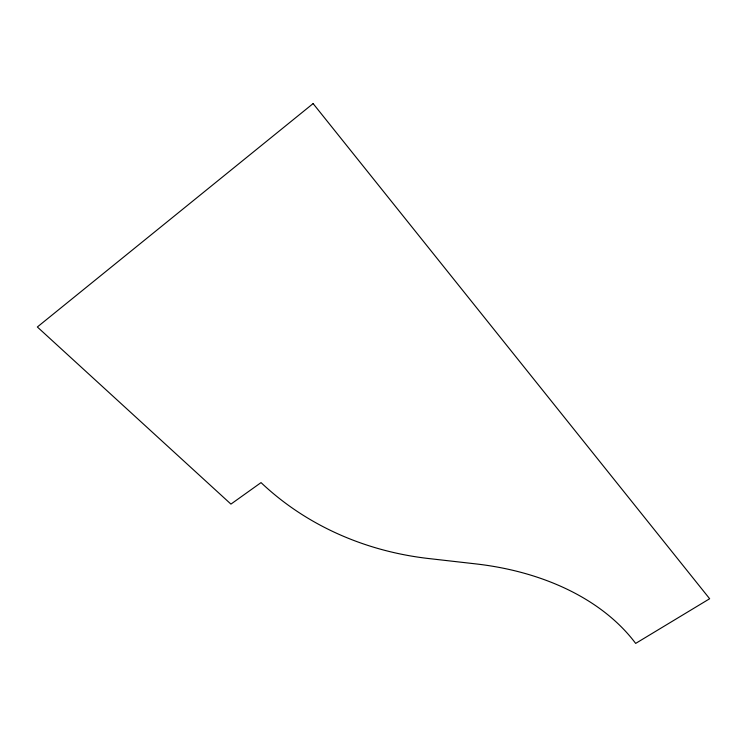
<?xml version="1.0" encoding="UTF-8"?>
<svg xmlns="http://www.w3.org/2000/svg" width="747" height="747" viewBox="0 0 747 747"><rect width="100%" height="100%" fill="white"/><g stroke="black" fill="none" stroke-linecap="round" stroke-linejoin="round"><path stroke-width="1.12" d="M313.114 103.59L37.35 326.99L230.935 504.104L261.039 482.609A325.524 288.968 -28.3 0 0 428.946 558.569L475.69 563.882A261.702 179.784 -10 0 1 635.66 643.41L709.65 598.739L313.114 103.59"/></g></svg>
